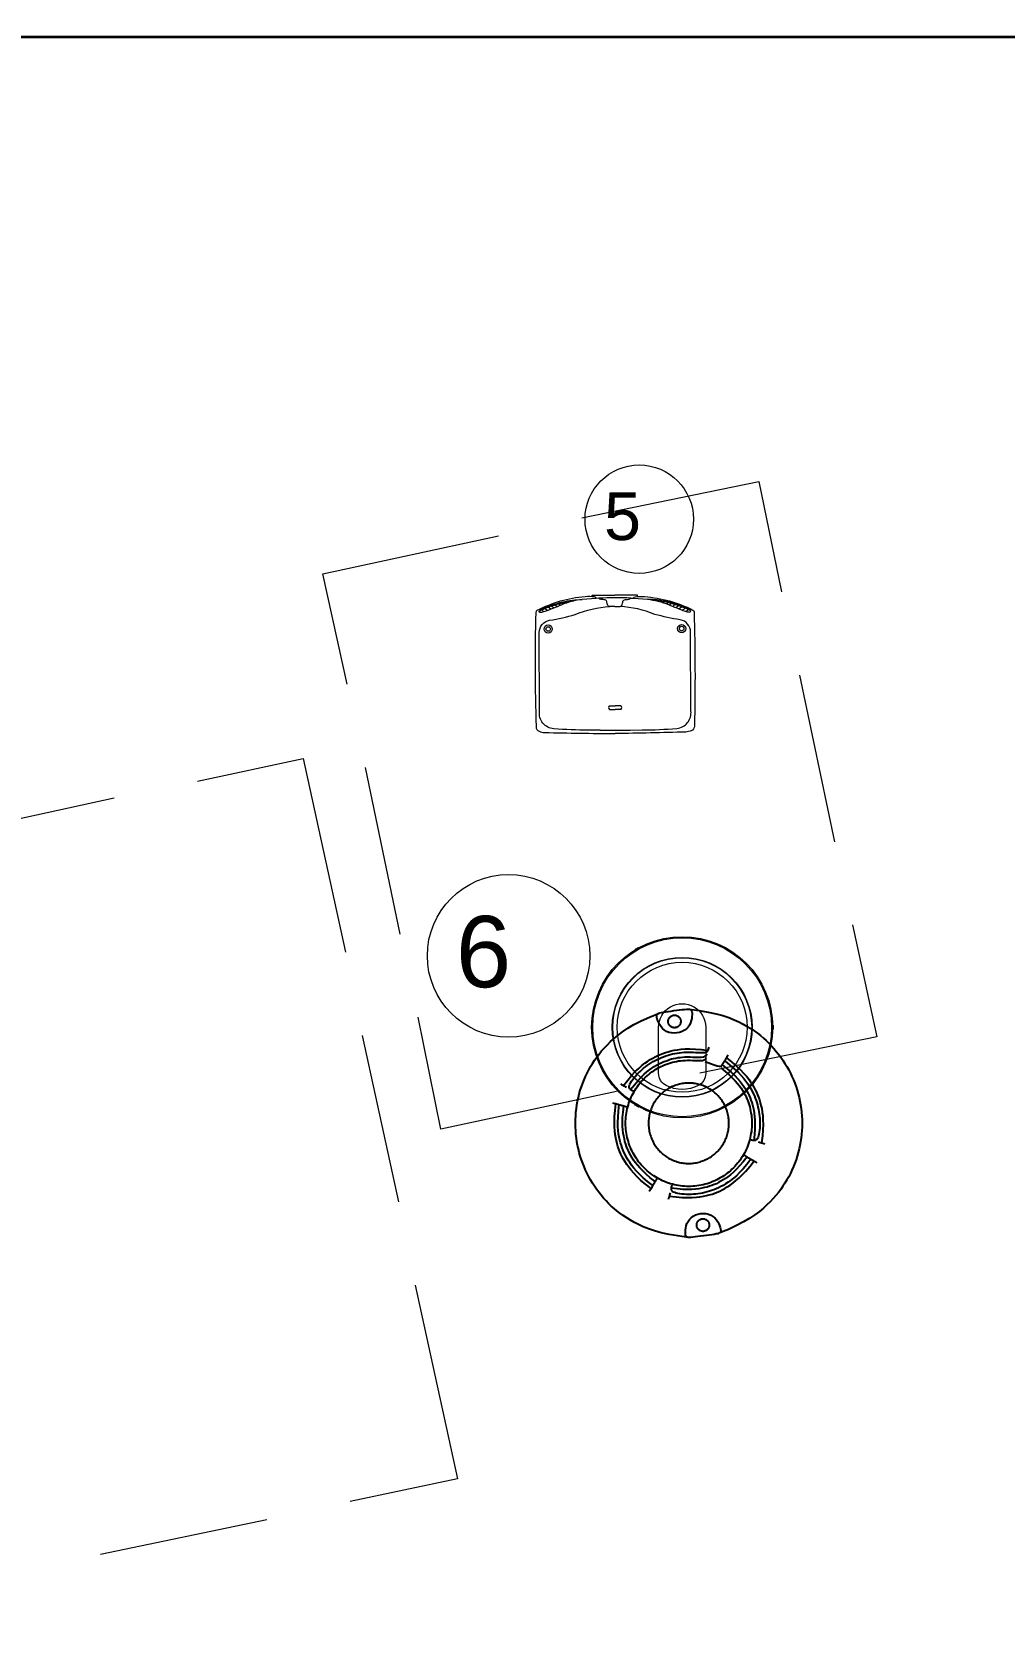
# Model space of a CAD drawing. Header units: inches. Extents: x 0.9 to 36.3, y 0.7 to 23.3.
# Drawn here: x 17.837 to 18.908, y 10.598 to 12.358 of the extents above; entities that cross this region are included whole.
import ezdxf

# ---------------------------------------------------------------- set-up
doc = ezdxf.new("R2010")
doc.units = ezdxf.units.IN
doc.layers.get('0').update_dxf_attribs({"color": 1})
for name, color, linetype, lineweight, true_color in [('Blocks', 7, 'Continuous', 5, 0x9a9c7f), ('Numbering Projectors', 7, 'Continuous', 0, 0x9a9c7f), ('PDF_Geometry', 7, 'Continuous', 9, 0x777777)]:
    doc.layers.add(name, color=color, linetype=linetype, lineweight=lineweight, true_color=true_color)
doc.layers.add('CCTV', color=38, linetype='Continuous', lineweight=0)
doc.layers.add('Numbering CCTV', color=38, linetype='Continuous', lineweight=0)
doc.layers.add('Smoke Detector', color=40, linetype='Continuous')
doc.styles.get("Standard").update_dxf_attribs({"font": 'arial.ttf'})

# ---------------------------------------------------------------- blocks, each defined once
blk = doc.blocks.new('HD60-TOP')
at = {"lineweight": 0}
for p, q in [((-1.292, 2.238), (-1.286, 2.228)), ((2.584, 0), (2.572, 0)), ((-1.292, -2.238), (-1.286, -2.228))]:
    blk.add_line(p, q, dxfattribs=at)
at = {"lineweight": 0, "flags": 128}
for points in [[(-1.241, 2.267), (-1.235, 2.257, 0.011482), (-1.337, 2.198), (-1.343, 2.208, -0.005759)], [(0.67, 0), (0.67, -1.304, -0.281624), (0.455, -1.655, -0.240543), (-0.455, -1.655, -0.281624), (-0.67, -1.304), (-0.67, 0, -1.000121)], [(2.584, -0.059), (2.572, -0.059, 0.011482), (2.572, 0.059), (2.584, 0.059, -0.005759)], [(-1.343, -2.208), (-1.337, -2.198, 0.011482), (-1.235, -2.257), (-1.241, -2.267, -0.005759)]]:
    blk.add_lwpolyline(points, format="xyb", close=True, dxfattribs=at)
at = {"lineweight": 0}
for radius in [2.572, 2.541, 1.986, 1.974]:
    blk.add_circle((0, 0), radius, dxfattribs=at)
blk.add_circle((0, 0), 1.845)
blk = doc.blocks.new('Epson 5040ub_top_cad-block.com')
at = {"color": 0}
for points in [[(-73.9, -4.5), (-73.9, 0), (0, 0)], [(73.9, -4.5), (73.9, 0), (0, 0)], [(-230.6, -53.4), (-238.1, -47.2)], [(-219.7, -49.3), (-227.7, -42.6)], [(-208.3, -44.9), (-216.4, -38.2)], [(-198.7, -41.1), (-206.5, -34.6)], [(-188.1, -37), (-195.3, -31)], [(-177.2, -32.4), (-183.1, -27.5)], [(-167.9, -28.7), (-172.6, -24.9)], [(-157.3, -24.9), (-160.4, -22.3)], [(-147.5, -21.8), (-149.4, -20.3)], [(-138.3, -19.3), (-138.9, -18.8)], [(138.3, -19.3), (138.9, -18.8)], [(147.5, -21.8), (149.4, -20.3)], [(157.3, -24.9), (160.4, -22.3)], [(167.9, -28.7), (172.6, -24.9)], [(177.2, -32.4), (183.1, -27.5)], [(188.1, -37), (195.3, -31)], [(198.7, -41.1), (206.5, -34.6)], [(208.3, -44.9), (216.4, -38.2)], [(219.7, -49.3), (227.7, -42.6)], [(230.6, -53.4), (238.1, -47.2)], [(-18.6, -359.4), (0, -359.4)], [(18.6, -359.4), (0, -359.4)], [(-18.6, -371.4), (0, -371.4)], [(18.6, -371.4), (0, -371.4)], [(-48.7, -438.5), (48.7, -438.5)]]:
    blk.add_lwpolyline(points, dxfattribs=at)
for points in [[(0, -36.6), (-16.8, -36.6, -0.354906), (-24.2, -30.6, -0.016056), (-25.6, -22.2, 0.285232), (-31.3, -15.4, 0.084022), (-44.3, -13.5, -0.143766), (-48.6, -12.3, -0.072792), (-51.7, -9.7), (-60.2, -10.3, 0.320532), (-65.8, -5.2, 0.048215), (-96.9, -4.8, 0.096612), (-253.6, -49, 0.263617), (-257.6, -55.1, 0.012885), (-257.6, -426.5, -0.781265)], [(-60.2, -10.3), (-106, -13.5, 0.045223), (-106, -13.5, 0.07056), (-174.3, -31.3, -0.006437), (-228.3, -52.6, -0.072856), (-242.6, -55.7, -0.70445), (-245.6, -48.9, -0.081569), (-240.3, -45.4, -0.0531), (-169.8, -21.4, -0.048177), (-106, -13.5, -6.183682)], [(-48.7, -438.5), (-87.3, -438.5, -0.020934), (-200.3, -433.8, -0.427836), (-246.2, -376.8), (-246.2, -120.6, -0.367703), (-212.3, -80.7, 0.026801), (-129.5, -62.7, 0.03082), (-129.5, -62.7, -0.081077), (-16.8, -36.6, -8.970593)], [(-246.5, -53.2, -0.112665), (-245.6, -51.7, -0.081569), (-240.3, -48.2, -0.0531), (-169.8, -24.2, -0.02751), (-133.5, -18.2, -0.02751)], [(0, -36.6), (16.8, -36.6, 0.354906), (24.2, -30.6, 0.016056), (25.6, -22.2, -0.285232), (31.3, -15.4, -0.084022), (44.3, -13.5, 0.143766), (48.6, -12.3, 0.072792), (51.7, -9.7), (60.2, -10.3, -0.320532), (65.8, -5.2, -0.048215), (96.9, -4.8, -0.096612), (253.6, -49, -0.263617), (257.6, -55.1, -0.012885), (257.6, -426.5, 0.781265)], [(48.7, -438.5), (87.3, -438.5, 0.020934), (200.3, -433.8, 0.427836), (246.2, -376.8), (246.2, -120.6, 0.367703), (212.3, -80.7, -0.026801), (129.5, -62.7, -0.03082), (129.5, -62.7, 0.081077), (16.8, -36.6, 8.970593)], [(60.2, -10.3), (106, -13.5, -0.045223), (106, -13.5, -0.07056), (174.3, -31.3, 0.006437), (228.3, -52.6, 0.072856), (242.6, -55.7, 0.70445), (245.6, -48.9, 0.081569), (240.3, -45.4, 0.0531), (169.8, -21.4, 0.048177), (106, -13.5, 6.183682)], [(246.5, -53.2, 0.112665), (245.6, -51.7, 0.081569), (240.3, -48.2, 0.0531), (169.8, -24.2, 0.02751), (133.5, -18.2, 0.02751)], [(-257.6, -426.5, 0.30611), (-247.4, -441.7, 0.079705), (-229.7, -445.7, 0.003039), (0, -450, 73.76926)], [(257.6, -426.5, -0.30611), (247.4, -441.7, -0.079705), (229.7, -445.7, -0.003039), (0, -450, -73.76926)]]:
    blk.add_lwpolyline(points, format="xyb", dxfattribs=at)
for centre, radius in [((-217, -109.2), 13.3), ((-217, -109.2), 7.38), ((217, -109.2), 13.3), ((217, -109.2), 7.38)]:
    blk.add_circle(centre, radius, dxfattribs=at)
for centre, radius, start, end in [((0, -858.8), 850.7, 86.5169, 93.4831), ((-14, -365.4), 7.59, 127.7395, 232.2605), ((14, -365.4), 7.59, 307.7395, 52.2605)]:
    blk.add_arc(centre, radius, start, end, dxfattribs=at)

msp = doc.modelspace()

# ---------------------------------------------------------------- linework, layer by layer
at = {"layer": 'Numbering CCTV', "linetype": 'ByBlock', "ltscale": 0.001}
msp.add_circle((18.3621, 11.3405), 0.0895, dxfattribs=at)
at = {"layer": 'Numbering Projectors', "linetype": 'ByBlock', "ltscale": 0.001}
msp.add_circle((18.506, 11.8213), 0.0597, dxfattribs=at)
at = {"layer": 'PDF_Geometry', "linetype": 'ByBlock'}
for points in [[(20.3308, 10.6629), (20.2375, 10.6629), (20.1958, 10.6629), (20.1958, 10.7129), (20.2375, 10.7129), (20.2375, 11.9378), (20.2375, 12.0362), (20.2375, 12.3578), (19.4859, 12.3578), (19.4859, 11.8429), (19.4725, 11.8429), (19.4725, 12.1978), (19.4459, 12.1978), (19.4459, 11.8429), (19.4325, 11.8429), (19.4325, 12.3528), (17.3076, 12.3528)], [(17.8876, 9.7496), (17.3076, 12.3528), (19.4325, 12.3528), (19.4325, 10.7146), (19.4325, 10.6262), (19.4309, 10.6262), (19.4292, 10.6262), (19.4292, 10.7146), (19.4292, 12.3512), (19.4309, 12.3512), (19.4309, 12.3528), (19.4309, 10.7146), (19.4309, 12.3528), (19.4309, 12.3512), (19.4292, 12.3512), (17.311, 12.3512)], [(19.4309, 12.3528), (17.3093, 12.3528), (19.4309, 12.3528)], [(18.4426, 11.8229), (18.6376, 11.8629), (18.6626, 11.7412)], [(18.1843, 11.6395), (18.1576, 11.7612), (18.3509, 11.8029)], [(18.6826, 11.6495), (18.7209, 11.4662)], [(18.0193, 11.5329), (18.1359, 11.5579), (18.1826, 11.3445)], [(18.2426, 11.3645), (18.2043, 11.5479)], [(17.7443, 11.4745), (17.9276, 11.5145)], [(18.7409, 11.3745), (18.7676, 11.2512), (18.5726, 11.2112)], [(18.4809, 11.1912), (18.2876, 11.1495), (18.2626, 11.2729)], [(18.2009, 11.2529), (18.2409, 11.0695)], [(18.2593, 10.9779), (18.3059, 10.7646), (18.1876, 10.7396)], [(18.0959, 10.7196), (17.9126, 10.6812)]]:
    msp.add_lwpolyline(points, dxfattribs=at)
at = {"layer": 'Smoke Detector', "linetype": 'ByBlock'}
for points in [[(18.5579, 11.2601), (18.5557, 11.2585), (18.5531, 11.2572), (18.5503, 11.2562), (18.5474, 11.2556), (18.5444, 11.2554), (18.5415, 11.2556), (18.5387, 11.2562), (18.5361, 11.2572), (18.5338, 11.2587), (18.5318, 11.2604), (18.5301, 11.2624), (18.5286, 11.2645), (18.5275, 11.2667), (18.5266, 11.2688), (18.5259, 11.2708), (18.5255, 11.2725), (18.5253, 11.274), (18.5254, 11.2751), (18.5257, 11.276), (18.5263, 11.2767), (18.5273, 11.2772), (18.5286, 11.2777), (18.5304, 11.2781), (18.5325, 11.2785), (18.535, 11.2789), (18.5379, 11.2793), (18.541, 11.2797), (18.5442, 11.2802), (18.5474, 11.2806), (18.5505, 11.281), (18.5534, 11.2813), (18.5559, 11.2815), (18.5581, 11.2817), (18.5598, 11.2818), (18.5612, 11.2817), (18.5623, 11.2814), (18.5631, 11.2809), (18.5637, 11.2801), (18.564, 11.2791), (18.5642, 11.2776), (18.5643, 11.2758), (18.5641, 11.2738), (18.5638, 11.2715), (18.5632, 11.2691), (18.5624, 11.2667), (18.5613, 11.2643), (18.5598, 11.2621)], [(18.5483, 11.2742), (18.5485, 11.2741), (18.5487, 11.274), (18.5489, 11.2738), (18.549, 11.2737), (18.5492, 11.2736), (18.5494, 11.2734), (18.5496, 11.2733), (18.5497, 11.2731), (18.5499, 11.2729), (18.55, 11.2728), (18.5502, 11.2726), (18.5503, 11.2724), (18.5505, 11.2722), (18.5506, 11.2721), (18.5507, 11.2719), (18.5508, 11.2717), (18.5509, 11.2715), (18.551, 11.2713), (18.5511, 11.2711), (18.5512, 11.2709), (18.5513, 11.2707), (18.5514, 11.2704), (18.5515, 11.2702), (18.5515, 11.27), (18.5516, 11.2698), (18.5516, 11.2696), (18.5517, 11.2693), (18.5517, 11.2691), (18.5517, 11.2689), (18.5517, 11.2687), (18.5517, 11.2684), (18.5518, 11.2682), (18.5517, 11.268), (18.5517, 11.2678), (18.5517, 11.2675), (18.5517, 11.2673), (18.5517, 11.2671), (18.5516, 11.2669), (18.5516, 11.2666), (18.5515, 11.2664), (18.5515, 11.2662), (18.5514, 11.266), (18.5513, 11.2658), (18.5512, 11.2656), (18.5511, 11.2654), (18.551, 11.2652), (18.5509, 11.265), (18.5508, 11.2648), (18.5507, 11.2646), (18.5506, 11.2644), (18.5505, 11.2642), (18.5503, 11.264), (18.5502, 11.2638), (18.55, 11.2637), (18.5499, 11.2635), (18.5497, 11.2633), (18.5496, 11.2632), (18.5494, 11.263), (18.5492, 11.2629), (18.549, 11.2627), (18.5489, 11.2626), (18.5487, 11.2625), (18.5485, 11.2623), (18.5483, 11.2622), (18.5481, 11.2621), (18.5479, 11.262), (18.5477, 11.2619), (18.5475, 11.2618), (18.5473, 11.2617), (18.5471, 11.2617), (18.5468, 11.2616), (18.5466, 11.2615), (18.5464, 11.2615), (18.5462, 11.2614), (18.546, 11.2614), (18.5457, 11.2614), (18.5455, 11.2613), (18.5453, 11.2613), (18.5451, 11.2613), (18.5448, 11.2613), (18.5446, 11.2613), (18.5444, 11.2613), (18.5442, 11.2613), (18.5439, 11.2614), (18.5437, 11.2614), (18.5435, 11.2614), (18.5433, 11.2615), (18.543, 11.2615), (18.5428, 11.2616), (18.5426, 11.2617), (18.5424, 11.2617), (18.5422, 11.2618), (18.542, 11.2619), (18.5418, 11.262), (18.5416, 11.2621), (18.5414, 11.2622), (18.5412, 11.2623), (18.541, 11.2625), (18.5408, 11.2626), (18.5406, 11.2627), (18.5404, 11.2629), (18.5403, 11.263), (18.5401, 11.2632), (18.5399, 11.2633), (18.5398, 11.2635), (18.5396, 11.2637), (18.5395, 11.2638), (18.5393, 11.264), (18.5392, 11.2642), (18.5391, 11.2644), (18.539, 11.2646), (18.5388, 11.2648), (18.5387, 11.265), (18.5386, 11.2652), (18.5385, 11.2654), (18.5384, 11.2656), (18.5384, 11.2658), (18.5383, 11.266), (18.5382, 11.2662), (18.5382, 11.2664), (18.5381, 11.2666), (18.538, 11.2669), (18.538, 11.2671), (18.538, 11.2673), (18.5379, 11.2675), (18.5379, 11.2678), (18.5379, 11.268), (18.5379, 11.2682), (18.5379, 11.2684), (18.5379, 11.2687), (18.5379, 11.2689), (18.538, 11.2691), (18.538, 11.2693), (18.538, 11.2696), (18.5381, 11.2698), (18.5382, 11.27), (18.5382, 11.2702), (18.5383, 11.2704), (18.5384, 11.2707), (18.5384, 11.2709), (18.5385, 11.2711), (18.5386, 11.2713), (18.5387, 11.2715), (18.5388, 11.2717), (18.539, 11.2719), (18.5391, 11.2721), (18.5392, 11.2722), (18.5393, 11.2724), (18.5395, 11.2726), (18.5396, 11.2728), (18.5398, 11.2729), (18.5399, 11.2731), (18.5401, 11.2733), (18.5403, 11.2734), (18.5404, 11.2736), (18.5406, 11.2737), (18.5408, 11.2738), (18.541, 11.274), (18.5412, 11.2741), (18.5414, 11.2742), (18.5416, 11.2743), (18.5418, 11.2744), (18.542, 11.2745), (18.5422, 11.2746), (18.5424, 11.2747), (18.5426, 11.2748), (18.5428, 11.2748), (18.543, 11.2749), (18.5433, 11.275), (18.5435, 11.275), (18.5437, 11.275), (18.5439, 11.2751), (18.5442, 11.2751), (18.5444, 11.2751), (18.5446, 11.2751), (18.5448, 11.2751), (18.5451, 11.2751), (18.5453, 11.2751), (18.5455, 11.2751), (18.5457, 11.2751), (18.546, 11.275), (18.5462, 11.275), (18.5464, 11.275), (18.5466, 11.2749), (18.5468, 11.2748), (18.5471, 11.2748), (18.5473, 11.2747), (18.5475, 11.2746), (18.5477, 11.2745), (18.5479, 11.2744), (18.5481, 11.2743)], [(18.5177, 11.1676), (18.5174, 11.1662), (18.5171, 11.1648), (18.5168, 11.1633), (18.5166, 11.1619), (18.5164, 11.1605), (18.5163, 11.159), (18.5163, 11.1576), (18.5162, 11.1561), (18.5163, 11.1547), (18.5163, 11.1532), (18.5164, 11.1518), (18.5166, 11.1503), (18.5168, 11.1489), (18.5171, 11.1475), (18.5174, 11.1461), (18.5177, 11.1447), (18.5181, 11.1433), (18.5186, 11.1419), (18.5191, 11.1405), (18.5196, 11.1392), (18.5202, 11.1378), (18.5208, 11.1365), (18.5215, 11.1352), (18.5222, 11.134), (18.5229, 11.1327), (18.5237, 11.1315), (18.5245, 11.1303), (18.5254, 11.1292), (18.5263, 11.128), (18.5272, 11.1269), (18.5282, 11.1258), (18.5292, 11.1248), (18.5302, 11.1238), (18.5313, 11.1228), (18.5324, 11.1219), (18.5336, 11.121), (18.5347, 11.1201), (18.5359, 11.1193), (18.5371, 11.1185), (18.5384, 11.1178), (18.5396, 11.1171), (18.5409, 11.1164), (18.5422, 11.1158), (18.5436, 11.1152), (18.5449, 11.1147), (18.5463, 11.1142), (18.5477, 11.1137), (18.5491, 11.1133), (18.5505, 11.113), (18.5519, 11.1127), (18.5533, 11.1124), (18.5547, 11.1122), (18.5562, 11.112), (18.5576, 11.1119), (18.5591, 11.1119), (18.5605, 11.1118), (18.562, 11.1119), (18.5634, 11.1119), (18.5649, 11.112), (18.5663, 11.1122), (18.5677, 11.1124), (18.5692, 11.1127), (18.5706, 11.113), (18.572, 11.1133), (18.5734, 11.1137), (18.5747, 11.1142), (18.5761, 11.1147), (18.5775, 11.1152), (18.5788, 11.1158), (18.5801, 11.1164), (18.5814, 11.1171), (18.5827, 11.1178), (18.5839, 11.1185), (18.5851, 11.1193), (18.5863, 11.1201), (18.5875, 11.121), (18.5886, 11.1219), (18.5897, 11.1228), (18.5908, 11.1238), (18.5918, 11.1248), (18.5928, 11.1258), (18.5938, 11.1269), (18.5947, 11.128), (18.5956, 11.1292), (18.5965, 11.1303), (18.5973, 11.1315), (18.5981, 11.1327), (18.5989, 11.134), (18.5996, 11.1352), (18.6002, 11.1365), (18.6008, 11.1378), (18.6014, 11.1392), (18.602, 11.1405), (18.6024, 11.1419), (18.6029, 11.1433), (18.6033, 11.1447), (18.6036, 11.1461), (18.6039, 11.1475), (18.6042, 11.1489), (18.6044, 11.1503), (18.6046, 11.1518), (18.6047, 11.1532), (18.6048, 11.1547), (18.6048, 11.1561), (18.6048, 11.1576), (18.6047, 11.159), (18.6046, 11.1605), (18.6044, 11.1619), (18.6042, 11.1633), (18.6039, 11.1648), (18.6036, 11.1662), (18.6033, 11.1676), (18.6029, 11.169), (18.6024, 11.1704), (18.602, 11.1717), (18.6014, 11.1731), (18.6008, 11.1744), (18.6002, 11.1757), (18.5996, 11.177), (18.5989, 11.1783), (18.5981, 11.1795), (18.5973, 11.1807), (18.5965, 11.1819), (18.5956, 11.1831), (18.5947, 11.1842), (18.5938, 11.1853), (18.5928, 11.1864), (18.5918, 11.1874), (18.5908, 11.1884), (18.5897, 11.1894), (18.5886, 11.1903), (18.5875, 11.1913), (18.5863, 11.1921), (18.5851, 11.1929), (18.5839, 11.1937), (18.5827, 11.1945), (18.5814, 11.1952), (18.5801, 11.1958), (18.5788, 11.1965), (18.5775, 11.197), (18.5761, 11.1976), (18.5747, 11.1981), (18.5734, 11.1985), (18.572, 11.1989), (18.5706, 11.1992), (18.5692, 11.1996), (18.5677, 11.1998), (18.5663, 11.2), (18.5649, 11.2002), (18.5634, 11.2003), (18.562, 11.2004), (18.5605, 11.2004), (18.5591, 11.2004), (18.5576, 11.2003), (18.5562, 11.2002), (18.5547, 11.2), (18.5533, 11.1998), (18.5519, 11.1996), (18.5505, 11.1992), (18.5491, 11.1989), (18.5477, 11.1985), (18.5463, 11.1981), (18.5449, 11.1976), (18.5436, 11.197), (18.5422, 11.1965), (18.5409, 11.1958), (18.5396, 11.1952), (18.5384, 11.1945), (18.5371, 11.1937), (18.5359, 11.1929), (18.5347, 11.1921), (18.5336, 11.1913), (18.5324, 11.1903), (18.5313, 11.1894), (18.5302, 11.1884), (18.5292, 11.1874), (18.5282, 11.1864), (18.5272, 11.1853), (18.5263, 11.1842), (18.5254, 11.1831), (18.5245, 11.1819), (18.5237, 11.1807), (18.5229, 11.1795), (18.5222, 11.1783), (18.5215, 11.177), (18.5208, 11.1757), (18.5202, 11.1744), (18.5196, 11.1731), (18.5191, 11.1717), (18.5186, 11.1704), (18.5181, 11.169)], [(18.5631, 11.0521), (18.5653, 11.0538), (18.5679, 11.0551), (18.5707, 11.056), (18.5736, 11.0566), (18.5766, 11.0568), (18.5795, 11.0566), (18.5824, 11.056), (18.5849, 11.055), (18.5872, 11.0536), (18.5892, 11.0518), (18.591, 11.0498), (18.5924, 11.0477), (18.5935, 11.0455), (18.5945, 11.0434), (18.5951, 11.0414), (18.5955, 11.0397), (18.5957, 11.0383), (18.5957, 11.0371), (18.5953, 11.0362), (18.5947, 11.0355), (18.5937, 11.035), (18.5924, 11.0345), (18.5907, 11.0342), (18.5885, 11.0338), (18.586, 11.0334), (18.5831, 11.0329), (18.58, 11.0325), (18.5768, 11.0321), (18.5736, 11.0317), (18.5705, 11.0313), (18.5677, 11.031), (18.5651, 11.0307), (18.563, 11.0305), (18.5612, 11.0304), (18.5598, 11.0305), (18.5587, 11.0308), (18.5579, 11.0313), (18.5573, 11.0321), (18.557, 11.0332), (18.5568, 11.0346), (18.5568, 11.0364), (18.5569, 11.0385), (18.5572, 11.0408), (18.5578, 11.0432), (18.5586, 11.0456), (18.5598, 11.0479), (18.5612, 11.0502)], [(18.5829, 11.0422), (18.5828, 11.042), (18.5827, 11.0418), (18.5827, 11.0416), (18.5826, 11.0414), (18.5825, 11.0412), (18.5824, 11.041), (18.5823, 11.0408), (18.5822, 11.0406), (18.5821, 11.0404), (18.5819, 11.0402), (18.5818, 11.04), (18.5817, 11.0398), (18.5815, 11.0396), (18.5814, 11.0395), (18.5812, 11.0393), (18.5811, 11.0391), (18.5809, 11.039), (18.5808, 11.0388), (18.5806, 11.0387), (18.5804, 11.0385), (18.5802, 11.0384), (18.58, 11.0383), (18.5798, 11.0381), (18.5797, 11.038), (18.5795, 11.0379), (18.5793, 11.0378), (18.579, 11.0377), (18.5788, 11.0376), (18.5786, 11.0375), (18.5784, 11.0375), (18.5782, 11.0374), (18.578, 11.0373), (18.5778, 11.0373), (18.5775, 11.0372), (18.5773, 11.0372), (18.5771, 11.0372), (18.5769, 11.0371), (18.5766, 11.0371), (18.5764, 11.0371), (18.5762, 11.0371), (18.576, 11.0371), (18.5757, 11.0371), (18.5755, 11.0371), (18.5753, 11.0372), (18.5751, 11.0372), (18.5748, 11.0372), (18.5746, 11.0373), (18.5744, 11.0373), (18.5742, 11.0374), (18.574, 11.0375), (18.5738, 11.0375), (18.5735, 11.0376), (18.5733, 11.0377), (18.5731, 11.0378), (18.5729, 11.0379), (18.5727, 11.038), (18.5725, 11.0381), (18.5723, 11.0383), (18.5722, 11.0384), (18.572, 11.0385), (18.5718, 11.0387), (18.5716, 11.0388), (18.5715, 11.039), (18.5713, 11.0391), (18.5711, 11.0393), (18.571, 11.0395), (18.5708, 11.0396), (18.5707, 11.0398), (18.5706, 11.04), (18.5704, 11.0402), (18.5703, 11.0404), (18.5702, 11.0406), (18.5701, 11.0408), (18.57, 11.041), (18.5699, 11.0412), (18.5698, 11.0414), (18.5697, 11.0416), (18.5696, 11.0418), (18.5696, 11.042), (18.5695, 11.0422), (18.5695, 11.0424), (18.5694, 11.0427), (18.5694, 11.0429), (18.5693, 11.0431), (18.5693, 11.0433), (18.5693, 11.0436), (18.5693, 11.0438), (18.5693, 11.044), (18.5693, 11.0442), (18.5693, 11.0445), (18.5693, 11.0447), (18.5693, 11.0449), (18.5694, 11.0451), (18.5694, 11.0454), (18.5695, 11.0456), (18.5695, 11.0458), (18.5696, 11.046), (18.5696, 11.0462), (18.5697, 11.0465), (18.5698, 11.0467), (18.5699, 11.0469), (18.57, 11.0471), (18.5701, 11.0473), (18.5702, 11.0475), (18.5703, 11.0477), (18.5704, 11.0479), (18.5706, 11.048), (18.5707, 11.0482), (18.5708, 11.0484), (18.571, 11.0486), (18.5711, 11.0487), (18.5713, 11.0489), (18.5715, 11.0491), (18.5716, 11.0492), (18.5718, 11.0494), (18.572, 11.0495), (18.5722, 11.0496), (18.5723, 11.0498), (18.5725, 11.0499), (18.5727, 11.05), (18.5729, 11.0501), (18.5731, 11.0502), (18.5733, 11.0503), (18.5735, 11.0504), (18.5738, 11.0505), (18.574, 11.0506), (18.5742, 11.0506), (18.5744, 11.0507), (18.5746, 11.0508), (18.5748, 11.0508), (18.5751, 11.0508), (18.5753, 11.0509), (18.5755, 11.0509), (18.5757, 11.0509), (18.576, 11.0509), (18.5762, 11.0509), (18.5764, 11.0509), (18.5766, 11.0509), (18.5769, 11.0509), (18.5771, 11.0509), (18.5773, 11.0508), (18.5775, 11.0508), (18.5778, 11.0508), (18.578, 11.0507), (18.5782, 11.0506), (18.5784, 11.0506), (18.5786, 11.0505), (18.5788, 11.0504), (18.579, 11.0503), (18.5793, 11.0502), (18.5795, 11.0501), (18.5797, 11.05), (18.5798, 11.0499), (18.58, 11.0498), (18.5802, 11.0496), (18.5804, 11.0495), (18.5806, 11.0494), (18.5808, 11.0492), (18.5809, 11.0491), (18.5811, 11.0489), (18.5812, 11.0487), (18.5814, 11.0486), (18.5815, 11.0484), (18.5817, 11.0482), (18.5818, 11.048), (18.5819, 11.0479), (18.5821, 11.0477), (18.5822, 11.0475), (18.5823, 11.0473), (18.5824, 11.0471), (18.5825, 11.0469), (18.5826, 11.0467), (18.5827, 11.0465), (18.5827, 11.0462), (18.5828, 11.046), (18.5829, 11.0458), (18.5829, 11.0456), (18.583, 11.0454), (18.583, 11.0451), (18.5831, 11.0449), (18.5831, 11.0447), (18.5831, 11.0445), (18.5831, 11.0442), (18.5831, 11.044), (18.5831, 11.0438), (18.5831, 11.0436), (18.5831, 11.0433), (18.5831, 11.0431), (18.583, 11.0429), (18.583, 11.0427), (18.5829, 11.0424)]]:
    msp.add_lwpolyline(points, close=True, dxfattribs=at)
for points in [[(18.5605, 11.2818), (18.572, 11.2803), (18.582, 11.2785), (18.5907, 11.2766), (18.5982, 11.2746), (18.6048, 11.2724), (18.6106, 11.2701), (18.6157, 11.2677), (18.6204, 11.2653), (18.6247, 11.2628), (18.6288, 11.2603), (18.6326, 11.2578), (18.6362, 11.2553), (18.6396, 11.2527), (18.6428, 11.25), (18.6458, 11.2472), (18.6488, 11.2444), (18.6516, 11.2414), (18.6544, 11.2384), (18.657, 11.2353), (18.6595, 11.2321), (18.662, 11.2288), (18.6643, 11.2255), (18.6665, 11.222), (18.6686, 11.2185), (18.6706, 11.215), (18.6725, 11.2113), (18.6742, 11.2076), (18.6758, 11.2039), (18.6773, 11.2001), (18.6787, 11.1962), (18.68, 11.1924), (18.6811, 11.1884), (18.6821, 11.1845), (18.6829, 11.1805), (18.6837, 11.1765), (18.6843, 11.1724), (18.6847, 11.1684), (18.6851, 11.1643), (18.6853, 11.1602), (18.6853, 11.1561), (18.6853, 11.152), (18.6851, 11.148), (18.6847, 11.1439), (18.6843, 11.1398), (18.6837, 11.1358), (18.6829, 11.1318), (18.6821, 11.1278), (18.6811, 11.1238), (18.68, 11.1199), (18.6787, 11.116), (18.6773, 11.1121), (18.6758, 11.1084), (18.6742, 11.1046), (18.6725, 11.1009), (18.6706, 11.0973), (18.6686, 11.0937), (18.6665, 11.0902), (18.6643, 11.0867), (18.6619, 11.0833), (18.6593, 11.0799), (18.6565, 11.0765), (18.6534, 11.0731), (18.6502, 11.0697), (18.6466, 11.0662), (18.6427, 11.0626), (18.6384, 11.059), (18.6334, 11.0553), (18.6277, 11.0515), (18.621, 11.0476), (18.6132, 11.0435), (18.6042, 11.0393), (18.5937, 11.035)], [(18.5598, 11.0305), (18.5486, 11.032), (18.5388, 11.0337), (18.5302, 11.0356), (18.5227, 11.0377), (18.5162, 11.0399), (18.5104, 11.0422), (18.5053, 11.0445), (18.5006, 11.047), (18.4963, 11.0494), (18.4922, 11.0519), (18.4884, 11.0544), (18.4848, 11.057), (18.4815, 11.0596), (18.4783, 11.0623), (18.4752, 11.065), (18.4723, 11.0679), (18.4694, 11.0708), (18.4667, 11.0738), (18.464, 11.0769), (18.4615, 11.0801), (18.4591, 11.0834), (18.4567, 11.0868), (18.4545, 11.0902), (18.4524, 11.0937), (18.4504, 11.0973), (18.4486, 11.1009), (18.4468, 11.1046), (18.4452, 11.1084), (18.4437, 11.1121), (18.4423, 11.116), (18.4411, 11.1199), (18.4399, 11.1238), (18.439, 11.1278), (18.4381, 11.1318), (18.4374, 11.1358), (18.4368, 11.1398), (18.4363, 11.1439), (18.436, 11.148), (18.4358, 11.152), (18.4357, 11.1561), (18.4358, 11.1602), (18.436, 11.1643), (18.4363, 11.1684), (18.4368, 11.1724), (18.4374, 11.1765), (18.4381, 11.1805), (18.439, 11.1845), (18.4399, 11.1884), (18.4411, 11.1924), (18.4423, 11.1962), (18.4437, 11.2001), (18.4452, 11.2039), (18.4468, 11.2076), (18.4486, 11.2113), (18.4504, 11.215), (18.4524, 11.2185), (18.4545, 11.222), (18.4568, 11.2255), (18.4592, 11.2289), (18.4618, 11.2323), (18.4646, 11.2357), (18.4676, 11.2391), (18.4709, 11.2426), (18.4744, 11.2461), (18.4783, 11.2496), (18.4827, 11.2532), (18.4876, 11.2569), (18.4934, 11.2608), (18.5002, 11.2647), (18.5081, 11.2688), (18.5173, 11.2731), (18.528, 11.2775)], [(18.4885, 11.1977), (18.4933, 11.2036), (18.4976, 11.2087), (18.5016, 11.213), (18.5054, 11.2166), (18.5088, 11.2196), (18.512, 11.2222), (18.5151, 11.2243), (18.518, 11.2262), (18.5208, 11.2278), (18.5236, 11.2293), (18.5263, 11.2307), (18.5291, 11.2319), (18.5319, 11.233), (18.5348, 11.234), (18.5379, 11.2349), (18.541, 11.2357), (18.5444, 11.2365), (18.5481, 11.2371), (18.5522, 11.2376), (18.5567, 11.2379), (18.5619, 11.238), (18.5678, 11.2378), (18.5744, 11.2373), (18.582, 11.2364)], [(18.5957, 11.217), (18.6007, 11.213), (18.605, 11.2093), (18.6087, 11.2059), (18.6117, 11.2028), (18.6143, 11.1999), (18.6164, 11.1972), (18.6182, 11.1946), (18.6198, 11.1921), (18.6212, 11.1897), (18.6225, 11.1874), (18.6236, 11.1851), (18.6246, 11.1829), (18.6255, 11.1807), (18.6263, 11.1785), (18.6271, 11.1763), (18.6277, 11.1741), (18.6282, 11.1719), (18.6287, 11.1697), (18.6291, 11.1674), (18.6295, 11.1652), (18.6297, 11.1629), (18.6299, 11.1607), (18.63, 11.1584), (18.6301, 11.1561), (18.63, 11.1538), (18.6299, 11.1516), (18.6297, 11.1493), (18.6295, 11.147), (18.6291, 11.1448), (18.6287, 11.1426), (18.6282, 11.1403), (18.6277, 11.1381), (18.6271, 11.1359), (18.6264, 11.1338), (18.6256, 11.1316), (18.6248, 11.1295), (18.6239, 11.1274), (18.6229, 11.1254), (18.6218, 11.1233), (18.6207, 11.1213), (18.6196, 11.1194), (18.6183, 11.1175), (18.617, 11.1156), (18.6157, 11.1138), (18.6143, 11.112), (18.6128, 11.1103), (18.6113, 11.1086), (18.6097, 11.1069), (18.608, 11.1054), (18.6064, 11.1038), (18.6046, 11.1024), (18.6028, 11.101), (18.601, 11.0996), (18.5991, 11.0983), (18.5972, 11.0971), (18.5953, 11.0959), (18.5933, 11.0948), (18.5913, 11.0938), (18.5892, 11.0928), (18.5871, 11.0919), (18.585, 11.091), (18.5829, 11.0903), (18.5807, 11.0896), (18.5785, 11.0889), (18.5763, 11.0884), (18.5741, 11.0879), (18.5718, 11.0875), (18.5696, 11.0872), (18.5673, 11.0869), (18.5651, 11.0867), (18.5628, 11.0866), (18.5605, 11.0866), (18.5582, 11.0866), (18.556, 11.0867), (18.5537, 11.0869), (18.5514, 11.0872), (18.5492, 11.0875), (18.5469, 11.0879), (18.5447, 11.0884), (18.5425, 11.0889), (18.5403, 11.0896), (18.5382, 11.0903), (18.536, 11.091), (18.5339, 11.0919), (18.5318, 11.0928), (18.5298, 11.0938), (18.5277, 11.0948), (18.5257, 11.0959), (18.5238, 11.0971), (18.5219, 11.0983), (18.52, 11.0996), (18.5182, 11.101), (18.5164, 11.1024), (18.5147, 11.1038), (18.513, 11.1054), (18.5113, 11.1069), (18.5098, 11.1086), (18.5082, 11.1103), (18.5068, 11.112), (18.5053, 11.1138), (18.504, 11.1156), (18.5027, 11.1175), (18.5015, 11.1194), (18.5003, 11.1213), (18.4992, 11.1233), (18.4981, 11.1254), (18.4972, 11.1274), (18.4963, 11.1295), (18.4954, 11.1316), (18.4947, 11.1338), (18.494, 11.1359), (18.4933, 11.1381), (18.4928, 11.1403), (18.4923, 11.1426), (18.4919, 11.1448), (18.4916, 11.147), (18.4913, 11.1493), (18.4911, 11.1516), (18.491, 11.1538), (18.491, 11.1561), (18.491, 11.1584), (18.4911, 11.1607), (18.4913, 11.1629), (18.4916, 11.1652), (18.4919, 11.1674), (18.4923, 11.1697), (18.4928, 11.1719), (18.4933, 11.1741), (18.494, 11.1763), (18.4947, 11.1785), (18.4954, 11.1806), (18.4963, 11.1827), (18.4972, 11.1848), (18.4981, 11.1869), (18.4992, 11.1889), (18.5003, 11.1909), (18.5015, 11.1928), (18.5027, 11.1948), (18.504, 11.1966), (18.5053, 11.1984), (18.5068, 11.2002), (18.5082, 11.202), (18.5098, 11.2037), (18.5113, 11.2053), (18.513, 11.2069), (18.5147, 11.2084), (18.5164, 11.2099), (18.5182, 11.2113), (18.52, 11.2126), (18.5219, 11.2139), (18.5238, 11.2152), (18.5257, 11.2163), (18.5277, 11.2174), (18.5298, 11.2185), (18.5318, 11.2195), (18.5339, 11.2204), (18.536, 11.2212), (18.5382, 11.222), (18.5403, 11.2227), (18.5425, 11.2233), (18.5447, 11.2238), (18.547, 11.2243), (18.5493, 11.2247), (18.5516, 11.225), (18.5541, 11.2253), (18.5566, 11.2254), (18.5593, 11.2255), (18.562, 11.2255), (18.5649, 11.2253), (18.5679, 11.2252), (18.5707, 11.2251), (18.5733, 11.2251), (18.5757, 11.2253), (18.5776, 11.2258), (18.579, 11.2265), (18.5797, 11.2277)], [(18.4996, 11.1913), (18.4984, 11.192), (18.4974, 11.1926), (18.4965, 11.1933), (18.4958, 11.194), (18.4952, 11.1948), (18.4949, 11.1956), (18.4949, 11.1967), (18.4951, 11.1978), (18.4956, 11.1992), (18.4964, 11.2007), (18.4974, 11.2024), (18.4987, 11.2041), (18.5001, 11.2059), (18.5017, 11.2078), (18.5033, 11.2097), (18.5051, 11.2115), (18.507, 11.2133), (18.5089, 11.215), (18.5108, 11.2167), (18.5128, 11.2183), (18.5149, 11.2198), (18.517, 11.2213), (18.5191, 11.2226), (18.5213, 11.224), (18.5236, 11.2252), (18.5259, 11.2264), (18.5282, 11.2275), (18.5305, 11.2285), (18.5329, 11.2294), (18.5353, 11.2303), (18.5378, 11.2311), (18.5402, 11.2318), (18.5427, 11.2324), (18.5452, 11.2329), (18.5478, 11.2334), (18.5503, 11.2338), (18.5528, 11.2341), (18.5554, 11.2343), (18.558, 11.2344), (18.5605, 11.2345), (18.5631, 11.2344), (18.5656, 11.2343), (18.568, 11.2342), (18.5704, 11.2341), (18.5726, 11.234), (18.5746, 11.2339), (18.5763, 11.2339), (18.5779, 11.234), (18.5791, 11.2343), (18.5801, 11.2347), (18.5808, 11.2352), (18.5814, 11.2358), (18.5819, 11.2367), (18.5823, 11.2376), (18.5826, 11.2387), (18.583, 11.24)], [(18.4964, 11.1932), (18.5006, 11.1985), (18.5045, 11.203), (18.508, 11.2068), (18.5114, 11.21), (18.5144, 11.2127), (18.5173, 11.215), (18.52, 11.2169), (18.5226, 11.2186), (18.5251, 11.22), (18.5276, 11.2214), (18.53, 11.2226), (18.5323, 11.2237), (18.5347, 11.2246), (18.537, 11.2254), (18.5393, 11.2262), (18.5416, 11.2269), (18.5439, 11.2274), (18.5463, 11.2279), (18.5487, 11.2284), (18.5512, 11.2287), (18.5537, 11.2289), (18.5564, 11.2291), (18.5592, 11.2292), (18.5621, 11.2291), (18.5652, 11.229), (18.5682, 11.2289), (18.5713, 11.2288), (18.5741, 11.2289), (18.5766, 11.2293), (18.5786, 11.23), (18.5802, 11.2311), (18.581, 11.2327)], [(18.5787, 11.2241), (18.5844, 11.2218), (18.5887, 11.2203), (18.5919, 11.2193), (18.5941, 11.2189), (18.5956, 11.2189), (18.5966, 11.2192), (18.5971, 11.2196), (18.5975, 11.2202), (18.5978, 11.2208), (18.5982, 11.2214), (18.5985, 11.2219), (18.5988, 11.2225), (18.5992, 11.2231), (18.5995, 11.2237), (18.5998, 11.2242), (18.6002, 11.2248), (18.6005, 11.2254), (18.6009, 11.2261), (18.6013, 11.2267), (18.6017, 11.2275), (18.6022, 11.2283), (18.6027, 11.2292), (18.6033, 11.2302), (18.6039, 11.2313)], [(18.6021, 11.2281), (18.608, 11.2233), (18.6131, 11.219), (18.6174, 11.215), (18.621, 11.2113), (18.624, 11.2078), (18.6266, 11.2046), (18.6287, 11.2016), (18.6306, 11.1986), (18.6322, 11.1958), (18.6337, 11.193), (18.6351, 11.1903), (18.6363, 11.1875), (18.6374, 11.1847), (18.6384, 11.1818), (18.6393, 11.1788), (18.6401, 11.1756), (18.6409, 11.1722), (18.6415, 11.1685), (18.642, 11.1645), (18.6423, 11.1599), (18.6424, 11.1547), (18.6422, 11.1489), (18.6417, 11.1422), (18.6408, 11.1346)], [(18.5975, 11.2203), (18.6029, 11.216), (18.6074, 11.2122), (18.6112, 11.2086), (18.6144, 11.2053), (18.6171, 11.2022), (18.6194, 11.1993), (18.6213, 11.1966), (18.623, 11.194), (18.6244, 11.1915), (18.6258, 11.189), (18.627, 11.1866), (18.6281, 11.1841), (18.6291, 11.1816), (18.6299, 11.179), (18.6307, 11.1763), (18.6315, 11.1735), (18.6321, 11.1705), (18.6327, 11.1672), (18.6331, 11.1636), (18.6334, 11.1595), (18.6335, 11.1549), (18.6333, 11.1496), (18.6328, 11.1437), (18.6321, 11.1369)], [(18.6001, 11.2247), (18.6058, 11.2202), (18.6107, 11.2161), (18.6148, 11.2122), (18.6182, 11.2087), (18.6211, 11.2054), (18.6235, 11.2023), (18.6255, 11.1994), (18.6273, 11.1967), (18.6289, 11.194), (18.6303, 11.1913), (18.6316, 11.1888), (18.6328, 11.1863), (18.6338, 11.1838), (18.6347, 11.1813), (18.6355, 11.1789), (18.6362, 11.1764), (18.6368, 11.1739), (18.6373, 11.1714), (18.6378, 11.1689), (18.6382, 11.1663), (18.6385, 11.1638), (18.6387, 11.1612), (18.6388, 11.1587), (18.6389, 11.1561), (18.6388, 11.1536), (18.6387, 11.151), (18.6385, 11.1486), (18.6382, 11.1463), (18.6378, 11.1442), (18.6374, 11.1423), (18.6369, 11.1407), (18.6363, 11.1394), (18.6356, 11.1384), (18.6348, 11.1377), (18.634, 11.1373), (18.6331, 11.1371), (18.6321, 11.1371), (18.631, 11.1373), (18.6298, 11.1376), (18.6285, 11.1379)], [(18.4853, 11.1995), (18.4864, 11.1989), (18.4872, 11.1984), (18.4879, 11.198), (18.4886, 11.1977), (18.4892, 11.1973), (18.4899, 11.1969), (18.4908, 11.1964), (18.4919, 11.1957)], [(18.4767, 11.1786), (18.4779, 11.1782), (18.4791, 11.1779), (18.4801, 11.1777), (18.481, 11.1774), (18.4819, 11.1772), (18.4827, 11.177), (18.4835, 11.1768), (18.4843, 11.1765), (18.4851, 11.1763), (18.486, 11.1761), (18.4869, 11.1758), (18.4879, 11.1756), (18.4889, 11.1753), (18.4901, 11.175), (18.4913, 11.1747), (18.4926, 11.1743)], [(18.519, 11.0841), (18.513, 11.0889), (18.5079, 11.0932), (18.5036, 11.0973), (18.5, 11.101), (18.497, 11.1044), (18.4945, 11.1076), (18.4923, 11.1107), (18.4905, 11.1136), (18.4888, 11.1164), (18.4873, 11.1192), (18.4859, 11.122), (18.4847, 11.1247), (18.4836, 11.1275), (18.4826, 11.1304), (18.4817, 11.1335), (18.4809, 11.1366), (18.4802, 11.14), (18.4795, 11.1437), (18.479, 11.1478), (18.4787, 11.1523), (18.4787, 11.1575), (18.4789, 11.1634), (18.4794, 11.17), (18.4802, 11.1776)], [(18.5209, 11.0875), (18.5152, 11.092), (18.5104, 11.0962), (18.5063, 11.1), (18.5028, 11.1035), (18.5, 11.1068), (18.4975, 11.1099), (18.4955, 11.1128), (18.4937, 11.1156), (18.4921, 11.1183), (18.4907, 11.1209), (18.4894, 11.1235), (18.4882, 11.1262), (18.4872, 11.1289), (18.4863, 11.1316), (18.4854, 11.1345), (18.4846, 11.1376), (18.4839, 11.1408), (18.4833, 11.1443), (18.4828, 11.1482), (18.4825, 11.1525), (18.4825, 11.1574), (18.4827, 11.163), (18.4831, 11.1694), (18.484, 11.1766)], [(18.5235, 11.092), (18.5182, 11.0962), (18.5136, 11.1001), (18.5098, 11.1037), (18.5066, 11.107), (18.5039, 11.11), (18.5016, 11.1129), (18.4997, 11.1156), (18.4981, 11.1182), (18.4966, 11.1207), (18.4952, 11.1232), (18.494, 11.1257), (18.493, 11.1281), (18.492, 11.1306), (18.4911, 11.1332), (18.4903, 11.1359), (18.4896, 11.1388), (18.4889, 11.1418), (18.4883, 11.1451), (18.4879, 11.1487), (18.4876, 11.1528), (18.4876, 11.1574), (18.4877, 11.1626), (18.4882, 11.1685), (18.489, 11.1753)], [(18.6371, 11.1356), (18.6383, 11.1353), (18.6393, 11.135), (18.6401, 11.1348), (18.6408, 11.1346), (18.6415, 11.1344), (18.6422, 11.1342), (18.6432, 11.134), (18.6444, 11.1336)], [(18.539, 11.0758), (18.5466, 11.075), (18.5533, 11.0745), (18.5591, 11.0743), (18.5643, 11.0743), (18.5689, 11.0746), (18.5729, 11.0751), (18.5766, 11.0758), (18.58, 11.0765), (18.5832, 11.0773), (18.5862, 11.0782), (18.5891, 11.0792), (18.5919, 11.0803), (18.5947, 11.0815), (18.5974, 11.0829), (18.6002, 11.0844), (18.603, 11.0861), (18.606, 11.0879), (18.609, 11.0901), (18.6122, 11.0926), (18.6157, 11.0956), (18.6194, 11.0992), (18.6234, 11.1035), (18.6277, 11.1086), (18.6325, 11.1146)], [(18.6247, 11.1191), (18.6204, 11.1138), (18.6166, 11.1092), (18.613, 11.1054), (18.6097, 11.1022), (18.6066, 11.0995), (18.6037, 11.0973), (18.601, 11.0953), (18.5984, 11.0937), (18.5959, 11.0922), (18.5934, 11.0909), (18.591, 11.0896), (18.5885, 11.0886), (18.586, 11.0876), (18.5834, 11.0867), (18.5807, 11.0859), (18.5779, 11.0852), (18.5749, 11.0845), (18.5716, 11.0839), (18.568, 11.0835), (18.5639, 11.0832), (18.5593, 11.0832), (18.554, 11.0833), (18.5481, 11.0838), (18.5413, 11.0846)], [(18.6291, 11.1165), (18.6246, 11.1108), (18.6205, 11.106), (18.6166, 11.1019), (18.6131, 11.0984), (18.6098, 11.0956), (18.6067, 11.0931), (18.6038, 11.0911), (18.601, 11.0893), (18.5984, 11.0877), (18.5957, 11.0863), (18.5932, 11.085), (18.5907, 11.0839), (18.5882, 11.0829), (18.5857, 11.082), (18.5833, 11.0812), (18.5808, 11.0805), (18.5783, 11.0798), (18.5758, 11.0793), (18.5733, 11.0788), (18.5707, 11.0785), (18.5682, 11.0782), (18.5656, 11.0779), (18.5631, 11.0778), (18.5605, 11.0778), (18.558, 11.0778), (18.5554, 11.0779), (18.553, 11.0782), (18.5507, 11.0784), (18.5486, 11.0788), (18.5467, 11.0793), (18.5451, 11.0798), (18.5438, 11.0804), (18.5428, 11.0811), (18.5421, 11.0818), (18.5417, 11.0826), (18.5415, 11.0836), (18.5415, 11.0846), (18.5417, 11.0857), (18.542, 11.0869), (18.5423, 11.0882)], [(18.6214, 11.1209), (18.6226, 11.1203), (18.6237, 11.1197), (18.6247, 11.1191), (18.6256, 11.1185), (18.6265, 11.118), (18.6273, 11.1175), (18.6281, 11.1171), (18.6289, 11.1167), (18.6296, 11.1162), (18.6303, 11.1158), (18.631, 11.1154), (18.6318, 11.115), (18.6326, 11.1145), (18.6335, 11.114), (18.6346, 11.1134), (18.6357, 11.1127)], [(18.5253, 11.0952), (18.5247, 11.094), (18.524, 11.093), (18.5235, 11.0919), (18.5229, 11.091), (18.5224, 11.0901), (18.5219, 11.0893), (18.5215, 11.0885), (18.5211, 11.0878), (18.5206, 11.0871), (18.5202, 11.0863), (18.5198, 11.0856), (18.5194, 11.0848), (18.5189, 11.084), (18.5183, 11.0831), (18.5178, 11.0821), (18.5171, 11.0809)], [(18.54, 11.0796), (18.5397, 11.0783), (18.5394, 11.0774), (18.5392, 11.0766), (18.539, 11.0759), (18.5388, 11.0752), (18.5386, 11.0744), (18.5384, 11.0735), (18.538, 11.0723)]]:
    msp.add_lwpolyline(points, dxfattribs=at)

# ---------------------------------------------------------------- block references
at = {"layer": 'Blocks', "linetype": 'ByBlock', "xscale": 0.0003386368815212315, "yscale": 0.0003386368815212315, "zscale": 0.0003386368815212315, "rotation": 0.1884731752200319}
msp.add_blockref('Epson 5040ub_top_cad-block.com', (18.4791, 11.7376), dxfattribs=at)
at = {"layer": 'CCTV', "linetype": 'ByBlock', "xscale": 0.03878571050914428, "yscale": 0.03878571050914428, "zscale": 0.03878571050914428}
msp.add_blockref('HD60-TOP', (18.5533, 11.2618), dxfattribs=at)

# ---------------------------------------------------------------- texts
at = {"layer": 'Numbering CCTV', "linetype": 'ByBlock', "ltscale": 0.001}
msp.add_text('6', height=0.0785, dxfattribs=at).set_placement((18.304, 11.3059))
at = {"layer": 'Numbering Projectors', "linetype": 'ByBlock', "ltscale": 0.001}
msp.add_text('5', height=0.0524, dxfattribs=at).set_placement((18.4672, 11.7983))

doc.saveas('drawing.dxf')
